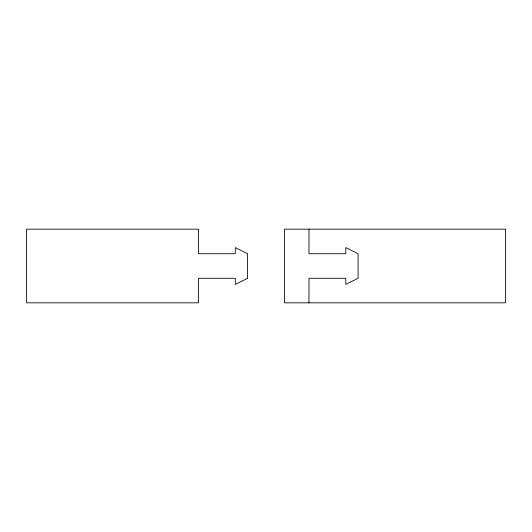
<?xml version="1.0" encoding="UTF-8"?>
<svg xmlns="http://www.w3.org/2000/svg" width="532" height="532" viewBox="0 0 532 532"><rect width="100%" height="100%" fill="white"/><g stroke="black" fill="none" stroke-linecap="round" stroke-linejoin="round"><path stroke-width="0.8" d="M308.972 229.172L308.972 253.724L345.8 253.724L345.8 247.586L358.076 253.724L358.076 278.276L345.8 284.414L345.8 278.276L308.972 278.276L308.972 302.828M247.586 278.276L235.31 284.414L235.31 278.276L198.476 278.276L198.476 302.828L26.6 302.828L26.6 229.172L198.476 229.172L198.476 253.724L235.31 253.724L235.31 247.586L247.586 253.724L247.586 278.276M505.4 229.172L284.414 229.172L284.414 302.828L505.4 302.828L505.4 229.172"/></g></svg>
